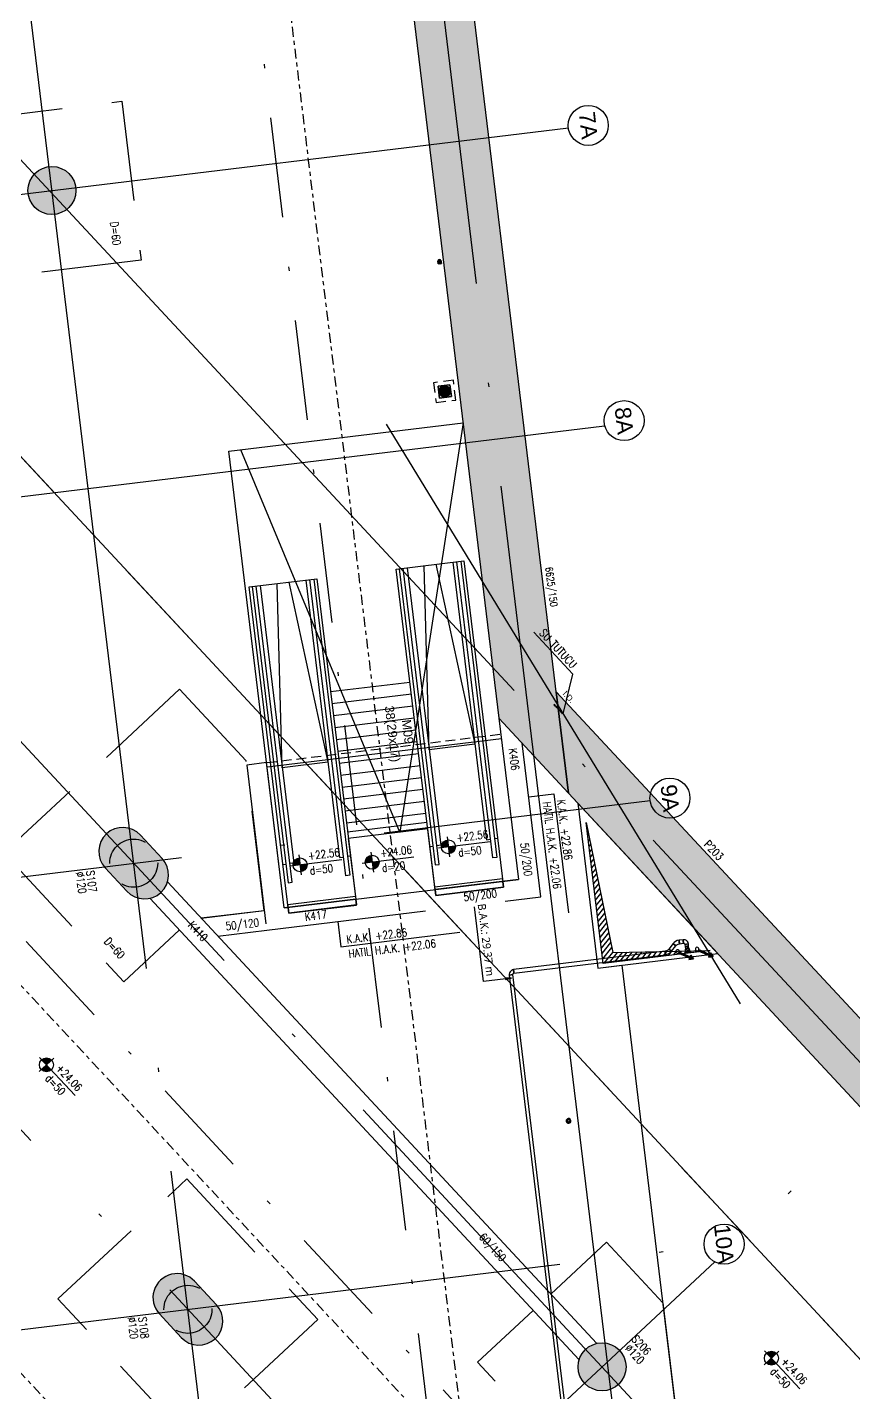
# Model space of a CAD drawing. Header units: millimetres. Extents: x 400392 to 401374, y 4543900 to 4544115.
# Drawn here: x 400471.59 to 400492.24, y 4544019.14 to 4544053.25 of the extents above; entities that cross this region are included whole.
import ezdxf
from ezdxf.enums import TextEntityAlignment as Align

# ---------------------------------------------------------------- set-up
doc = ezdxf.new("R2010")
doc.units = ezdxf.units.MM
for name, pattern in [('ACAD_ISO05W100', [33, 24, -3, 0, -3, 0, -3]), ('AKS', [3, 2.5, -0.25, 0, -0.25]), ('CENTER', [2, 1.25, -0.25, 0.25, -0.25]), ('CIZGI', [0.4, 0.25, -0.15]), ('CONTINU', [0]), ('DASHDOT2', [0.5, 0.25, -0.125, 0, -0.125]), ('HIDDEN', [0.375, 0.25, -0.125]), ('Hidden_2_', [6, 4, -2])]:
    doc.linetypes.add(name, pattern=pattern)
doc.layers.add('A-DETL', color=90, linetype='Continuous', lineweight=15)
doc.layers.add('A-DETL-GENF', color=92, linetype='Continuous', lineweight=9)
for name, color, linetype in [('aks prota', 2, 'AKS'), ('boşluk prota', 2, 'Continuous'), ('boşluk taraması prota', 252, 'Continuous'), ('caks prota', 4, 'Continuous'), ('iderzi_PROTA', 3, 'Continuous'), ('kiriş boyutu prota', 6, 'Continuous'), ('kiriş prota', 6, 'Continuous'), ('kolon prota', 1, 'Continuous'), ('kolon tarama prota', 252, 'Continuous'), ('lkolon prota', 4, 'Continuous'), ('lperde prota', 4, 'Continuous'), ('merdiven prota', 2, 'Continuous'), ('not prota', 2, 'Continuous'), ('not yazısı prota', 6, 'Continuous'), ('not çizgisi prota', 4, 'Continuous'), ('perde prota', 1, 'Continuous'), ('PRT-AL-TUNEL_EKSENI', 14, 'DASHDOT2'), ('PRT-MI-a_fit_drainage', 10, 'Continuous'), ('prt-s-taxis', 7, 'Continuous'), ('skesit prota', 7, 'Continuous'), ('st-s_level (kot)', 6, 'Continuous'), ('st-s_levelmark (kot işareti)', 4, 'Continuous'), ('st_s_su tutucu', 2, 'Continuous'), ('st_s_ölçü', 4, 'Continuous'), ('taks prota', 7, 'Continuous'), ('temel prota', 6, 'Continuous'), ('tkolon prota', 6, 'Continuous'), ('tnot prota', 4, 'Continuous'), ('tperde prota', 6, 'Continuous')]:
    doc.layers.add(name, color=color, linetype=linetype)
doc.styles.add('OLCU', font='romanstw.shx')
doc.styles.add('PRT-MI-a_Arial', font='Arial.ttf', dxfattribs={"height": 30})
doc.styles.add('Segoe UI Light_1', font='', dxfattribs={"height": 200})
doc.styles.add('TAKS', font='Arial Unicode.ttf')
doc.styles.add('text25_PROTA', font='Arial.ttf', dxfattribs={"height": 25})
doc.styles.add('TKIRIS', font='romanstw.shx')
doc.styles.add('tkolon', font='romanstw.shx')
doc.styles.add('TNOT', font='romanstw.shx', dxfattribs={"width": 0.8, "height": 250})
doc.styles.add('TSIMPLEX', font='romanstw.shx')
doc.styles.get('Segoe UI Light_1').set_extended_font_data('Segoe UI Light')
doc.dimstyles.new('1-50', dxfattribs={"dimtxt": 10, "dimasz": 4, "dimexe": 4, "dimexo": 8, "dimgap": 4, "dimtad": 1, "dimdec": 1, "dimrnd": 0.05, "dimzin": 9, "dimdsep": 46, "dimtxsty": 'OLCU', "dimblk1": 'OBLIQUE', "dimblk2": 'OBLIQUE', "dimsah": 1, "dimcen": 2, "dimdle": 4, "dimclrd": 4, "dimclre": 4, "dimclrt": 3, "dimadec": 1, "dimazin": 0, "dimtfac": 1, "dimtdec": 1, "dimtix": 1, "dimtmove": 2, "dimatfit": 3, "dimldrblk": 'OBLIQUE', "dimfxl": 1, "dimtvp": 1, "dimtolj": 1, "dimtzin": 1, "dimarcsym": 0})

# ---------------------------------------------------------------- blocks, each defined once
blk = doc.blocks.new('+24.06 mekanik')
at = {"layer": 'kolon tarama prota'}
for points in [[(72024, 182940), (72024, 182822), (71986, 182844), (71836, 182585), (71810, 182600), (71960, 182859), (71922, 182881)], [(72024, 182447), (72024, 182329), (71986, 182351), (71836, 182092), (71810, 182107), (71960, 182366), (71922, 182388)], [(71949, 177871), (71929, 177721), (71968, 177721)]]:
    blk.add_hatch(color=253, dxfattribs=at).paths.add_polyline_path(points, flags=0)
at = {"layer": 'kolon tarama prota', "color": 253}
for p, q in [((71960, 182859), (71810, 182600)), ((71960, 182859), (71810, 182600)), ((72024, 182940), (71922, 182881)), ((71922, 182881), (72024, 182940)), ((71922, 182881), (71960, 182859)), ((71960, 182859), (71922, 182881)), ((72024, 182822), (72024, 182940)), ((72024, 182822), (72024, 182940)), ((71810, 182600), (71836, 182585)), ((71810, 182600), (71836, 182585)), ((71836, 182585), (71986, 182844)), ((71986, 182844), (71836, 182585)), ((71986, 182844), (72024, 182822)), ((71986, 182844), (72024, 182822)), ((71517, 182243), (71517, 182144)), ((71517, 182243), (71562, 182243)), ((71562, 182243), (71517, 182243)), ((71517, 182243), (71606, 182243)), ((71606, 182243), (71517, 182243)), ((71562, 182243), (71606, 182243)), ((71606, 182243), (71562, 182243)), ((71606, 182144), (71606, 182243)), ((71692, 182363), (71638, 182363)), ((71638, 182363), (71638, 182319)), ((71638, 182319), (71638, 182363)), ((71638, 182363), (71638, 182275)), ((71638, 182275), (71638, 182363)), ((71638, 182319), (71638, 182275)), ((71638, 182275), (71638, 182319)), ((71638, 182275), (71692, 182275)), ((71755, 182363), (71692, 182363)), ((71692, 182363), (71692, 182319)), ((71692, 182319), (71692, 182363)), ((71692, 182319), (71692, 182319)), ((71692, 182319), (71692, 182319)), ((71692, 182319), (71692, 182275)), ((71692, 182275), (71692, 182319)), ((71692, 182275), (71755, 182275)), ((71960, 182366), (71810, 182107)), ((71960, 182366), (71810, 182107)), ((71836, 182092), (71986, 182351)), ((71986, 182351), (71836, 182092)), ((72024, 182447), (71922, 182388)), ((71922, 182388), (72024, 182447)), ((71922, 182388), (71960, 182366)), ((71960, 182366), (71922, 182388)), ((71986, 182351), (72024, 182329)), ((71986, 182351), (72024, 182329)), ((72024, 182329), (72024, 182447)), ((72024, 182329), (72024, 182447)), ((71517, 182144), (71562, 182144)), ((71562, 182144), (71517, 182144)), ((71517, 182144), (71606, 182144)), ((71606, 182144), (71517, 182144)), ((71562, 182144), (71606, 182144)), ((71606, 182144), (71562, 182144)), ((71584, 181983), (71647, 182046)), ((71647, 182046), (71584, 181983)), ((71615, 182014), (71584, 181983)), ((71584, 181983), (71615, 182014)), ((71584, 181983), (71706, 181860)), ((71647, 182046), (71615, 182014)), ((71615, 182014), (71647, 182046)), ((71769, 181923), (71647, 182046)), ((71769, 181923), (71706, 181860)), ((71706, 181860), (71769, 181923)), ((71738, 181892), (71706, 181860)), ((71706, 181860), (71738, 181892)), ((71769, 181923), (71738, 181892)), ((71738, 181892), (71769, 181923)), ((71810, 182107), (71836, 182092)), ((71810, 182107), (71836, 182092)), ((71747, 181762), (71747, 177947)), ((71747, 181762), (71792, 181762)), ((71792, 181762), (71747, 181762)), ((71836, 181762), (71747, 181762)), ((71747, 181762), (71836, 181762)), ((71792, 181762), (71836, 181762)), ((71836, 181762), (71792, 181762)), ((71836, 177947), (71836, 181762)), ((53936, 178284), (53936, 178204)), ((54016, 178284), (53936, 178284)), ((53936, 178284), (54016, 178284)), ((53936, 178204), (53936, 178284)), ((53936, 178284), (53936, 178284)), ((53936, 178204), (54016, 178204)), ((54016, 178204), (53936, 178204)), ((53936, 178204), (53936, 178204)), ((53951, 178279), (53937, 178279)), ((53937, 178210), (53951, 178210)), ((53944, 178249), (53939, 178249)), ((53939, 178249), (53944, 178249)), ((53939, 178249), (53939, 178249)), ((53939, 178239), (53944, 178239)), ((53944, 178239), (53939, 178239)), ((53939, 178239), (53939, 178239)), ((53944, 178249), (53944, 178249)), ((53944, 178239), (53944, 178239)), ((53956, 178249), (53951, 178249)), ((53951, 178249), (53956, 178249)), ((53951, 178249), (53951, 178249)), ((53951, 178239), (53956, 178239)), ((53956, 178239), (53951, 178239)), ((53951, 178239), (53951, 178239)), ((53956, 178249), (53956, 178249)), ((53956, 178239), (53956, 178239)), ((53970, 178249), (53963, 178249)), ((53963, 178249), (53970, 178249)), ((53963, 178249), (53963, 178249)), ((53963, 178239), (53970, 178239)), ((53970, 178239), (53963, 178239)), ((53963, 178239), (53963, 178239)), ((53970, 178249), (53970, 178249)), ((53970, 178239), (53970, 178239)), ((53971, 178281), (53971, 178276)), ((53971, 178276), (53971, 178281)), ((53971, 178281), (53971, 178281)), ((53971, 178276), (53971, 178276)), ((53971, 178269), (53971, 178264)), ((53971, 178264), (53971, 178269)), ((53971, 178269), (53971, 178269)), ((53971, 178264), (53971, 178264)), ((53971, 178257), (53971, 178250)), ((53971, 178250), (53971, 178257)), ((53971, 178257), (53971, 178257)), ((53971, 178250), (53971, 178250)), ((53971, 178238), (53971, 178232)), ((53971, 178232), (53971, 178238)), ((53971, 178238), (53971, 178238)), ((53971, 178232), (53971, 178232)), ((53971, 178225), (53971, 178219)), ((53971, 178219), (53971, 178225)), ((53971, 178225), (53971, 178225)), ((53971, 178219), (53971, 178219)), ((53971, 178213), (53971, 178207)), ((53971, 178207), (53971, 178213)), ((53971, 178213), (53971, 178213)), ((53971, 178207), (53971, 178207)), ((53981, 178276), (53981, 178281)), ((53981, 178281), (53981, 178276)), ((53981, 178281), (53981, 178281)), ((53981, 178276), (53981, 178276)), ((53981, 178264), (53981, 178269)), ((53981, 178269), (53981, 178264)), ((53981, 178269), (53981, 178269)), ((53981, 178264), (53981, 178264)), ((53981, 178250), (53981, 178257)), ((53981, 178257), (53981, 178250)), ((53981, 178257), (53981, 178257)), ((53981, 178250), (53981, 178250)), ((53981, 178232), (53981, 178238)), ((53981, 178238), (53981, 178232)), ((53981, 178238), (53981, 178238)), ((53981, 178232), (53981, 178232)), ((53981, 178219), (53981, 178225)), ((53981, 178225), (53981, 178219)), ((53981, 178225), (53981, 178225)), ((53981, 178219), (53981, 178219)), ((53981, 178207), (53981, 178213)), ((53981, 178213), (53981, 178207)), ((53981, 178213), (53981, 178213)), ((53981, 178207), (53981, 178207)), ((53988, 178249), (53982, 178249)), ((53982, 178249), (53988, 178249)), ((53982, 178249), (53982, 178249)), ((53982, 178239), (53988, 178239)), ((53988, 178239), (53982, 178239)), ((53982, 178239), (53982, 178239)), ((53988, 178249), (53988, 178249)), ((53988, 178239), (53988, 178239)), ((54001, 178249), (53995, 178249)), ((53995, 178249), (54001, 178249)), ((53995, 178249), (53995, 178249)), ((53995, 178239), (54001, 178239)), ((54001, 178239), (53995, 178239)), ((53995, 178239), (53995, 178239)), ((54001, 178249), (54001, 178249)), ((54001, 178239), (54001, 178239)), ((54013, 178249), (54007, 178249)), ((54007, 178249), (54013, 178249)), ((54007, 178249), (54007, 178249)), ((54007, 178239), (54013, 178239)), ((54013, 178239), (54007, 178239)), ((54007, 178239), (54007, 178239)), ((54013, 178249), (54013, 178249)), ((54013, 178239), (54013, 178239)), ((54016, 178204), (54016, 178284)), ((54016, 178284), (54016, 178204)), ((54016, 178284), (54016, 178284)), ((54016, 178204), (54016, 178204)), ((57048, 178133), (57048, 177833)), ((57348, 178133), (57048, 178133)), ((57048, 178133), (57348, 178133)), ((57048, 177833), (57048, 178133)), ((57048, 178133), (57048, 178133)), ((57193, 178123), (57193, 178103)), ((57193, 178103), (57193, 178123)), ((57193, 178123), (57193, 178123)), ((57193, 178103), (57193, 178103)), ((57193, 178078), (57193, 178058)), ((57193, 178058), (57193, 178078)), ((57193, 178078), (57193, 178078)), ((57203, 178103), (57203, 178123)), ((57203, 178123), (57203, 178103)), ((57203, 178123), (57203, 178123)), ((57203, 178103), (57203, 178103)), ((57203, 178058), (57203, 178078)), ((57203, 178078), (57203, 178058)), ((57203, 178078), (57203, 178078)), ((57348, 177833), (57348, 178133)), ((57348, 178133), (57348, 177833)), ((57348, 178133), (57348, 178133)), ((57048, 177833), (57348, 177833)), ((57348, 177833), (57048, 177833)), ((57048, 177833), (57048, 177833)), ((57078, 177988), (57058, 177988)), ((57058, 177988), (57078, 177988)), ((57058, 177988), (57058, 177988)), ((57058, 177978), (57078, 177978)), ((57078, 177978), (57058, 177978)), ((57058, 177978), (57058, 177978)), ((57078, 177988), (57078, 177988)), ((57078, 177978), (57078, 177978)), ((57123, 177988), (57103, 177988)), ((57103, 177988), (57123, 177988)), ((57103, 177988), (57103, 177988)), ((57103, 177978), (57123, 177978)), ((57123, 177978), (57103, 177978)), ((57103, 177978), (57103, 177978)), ((57123, 177988), (57123, 177988)), ((57123, 177978), (57123, 177978)), ((57168, 177988), (57148, 177988)), ((57148, 177988), (57168, 177988)), ((57148, 177988), (57148, 177988)), ((57148, 177978), (57168, 177978)), ((57168, 177978), (57148, 177978)), ((57148, 177978), (57148, 177978)), ((57168, 177988), (57168, 177988)), ((57168, 177978), (57168, 177978)), ((57193, 178058), (57193, 178058)), ((57193, 178033), (57193, 178013)), ((57193, 178013), (57193, 178033)), ((57193, 178033), (57193, 178033)), ((57193, 178013), (57193, 178013)), ((57193, 177953), (57193, 177933)), ((57193, 177933), (57193, 177953)), ((57193, 177953), (57193, 177953)), ((57193, 177933), (57193, 177933)), ((57193, 177908), (57193, 177888)), ((57193, 177888), (57193, 177908)), ((57193, 177908), (57193, 177908)), ((57193, 177888), (57193, 177888)), ((57193, 177863), (57193, 177843)), ((57193, 177843), (57193, 177863)), ((57193, 177863), (57193, 177863)), ((57193, 177843), (57193, 177843)), ((57203, 178058), (57203, 178058)), ((57203, 178013), (57203, 178033)), ((57203, 178033), (57203, 178013)), ((57203, 178033), (57203, 178033)), ((57203, 178013), (57203, 178013)), ((57203, 177933), (57203, 177953)), ((57203, 177953), (57203, 177933)), ((57203, 177953), (57203, 177953)), ((57203, 177933), (57203, 177933)), ((57203, 177888), (57203, 177908)), ((57203, 177908), (57203, 177888)), ((57203, 177908), (57203, 177908)), ((57203, 177888), (57203, 177888)), ((57203, 177843), (57203, 177863)), ((57203, 177863), (57203, 177843)), ((57203, 177863), (57203, 177863)), ((57203, 177843), (57203, 177843)), ((57248, 177988), (57228, 177988)), ((57228, 177988), (57248, 177988)), ((57228, 177988), (57228, 177988)), ((57228, 177978), (57248, 177978)), ((57248, 177978), (57228, 177978)), ((57228, 177978), (57228, 177978)), ((57248, 177988), (57248, 177988)), ((57248, 177978), (57248, 177978)), ((57293, 177988), (57273, 177988)), ((57273, 177988), (57293, 177988)), ((57273, 177988), (57273, 177988)), ((57273, 177978), (57293, 177978)), ((57293, 177978), (57273, 177978)), ((57273, 177978), (57273, 177978)), ((57293, 177988), (57293, 177988)), ((57293, 177978), (57293, 177978)), ((57338, 177988), (57318, 177988)), ((57318, 177988), (57338, 177988)), ((57318, 177988), (57318, 177988)), ((57318, 177978), (57338, 177978)), ((57338, 177978), (57318, 177978)), ((57318, 177978), (57318, 177978)), ((57338, 177988), (57338, 177988)), ((57338, 177978), (57338, 177978)), ((57348, 177833), (57348, 177833)), ((71747, 177947), (71792, 177947)), ((71792, 177947), (71747, 177947)), ((71747, 177947), (71836, 177947)), ((71836, 177947), (71747, 177947)), ((71792, 177947), (71836, 177947)), ((71836, 177947), (71792, 177947)), ((87211, 177915), (71868, 177915)), ((71868, 177915), (71868, 177871)), ((71868, 177871), (71868, 177915)), ((71868, 177826), (71868, 177915)), ((71868, 177915), (71868, 177826)), ((71868, 177871), (71868, 177826)), ((71868, 177826), (71868, 177871)), ((71868, 177826), (87211, 177826)), ((71949, 177871), (71929, 177721)), ((71968, 177721), (71949, 177871)), ((71949, 177871), (71949, 177169)), ((71929, 177721), (71968, 177721)), ((71949, 177169), (70076, 177169))]:
    blk.add_line(p, q, dxfattribs=at)
at = {"layer": 'kolon tarama prota', "color": 253, "flags": 128}
for points in [[(71638, 182363), (71604, 182359), (71573, 182345), (71548, 182323), (71529, 182295), (71519, 182263), (71517, 182243)], [(71606, 182243), (71611, 182260), (71623, 182271), (71638, 182275)], [(71517, 182144), (71522, 182098), (71536, 182053), (71559, 182013), (71584, 181983)], [(71647, 182046), (71625, 182074), (71611, 182108), (71606, 182144), (71606, 182144)], [(71706, 181860), (71729, 181831), (71742, 181798), (71747, 181762), (71747, 181762)], [(71836, 181762), (71831, 181808), (71817, 181852), (71795, 181893), (71769, 181923)], [(53946, 178244), (53950, 178260), (53963, 178271), (53976, 178274)], [(53976, 178214), (53960, 178219), (53949, 178231), (53946, 178244)], [(53951, 178274), (53967, 178274), (53975, 178274), (53976, 178274)], [(53976, 178214), (53971, 178214), (53957, 178214), (53951, 178214)], [(53976, 178274), (53992, 178270), (54003, 178257), (54006, 178244)], [(54006, 178244), (54001, 178228), (53989, 178217), (53976, 178214)], [(71747, 177947), (71752, 177913), (71766, 177883), (71788, 177857), (71816, 177838), (71848, 177828), (71868, 177826)], [(71868, 177915), (71851, 177920), (71840, 177933), (71836, 177947)]]:
    blk.add_lwpolyline(points, dxfattribs=at)
at = {"layer": 'kolon tarama prota', "color": 253}
for centre, radius, start, end in [((71791, 182566), 44.5, 0, 180), ((71791, 182566), 44.4, 180, 0), ((71791, 182319), 57.2, 0, 180), ((71791, 182319), 57.1, 0, 180), ((71791, 182319), 57.1, 0, 180), ((71791, 182319), 57.2, 36, 216), ((71791, 182319), 57.1, 180, 0), ((71791, 182319), 57.1, 180, 0), ((71791, 182319), 57.2, 180, 0), ((71791, 182319), 57.1, 216, 36), ((71791, 182319), 44.4, 0, 180), ((71791, 182319), 44.4, 36, 216), ((71791, 182319), 44.5, 180, 0), ((71791, 182319), 44.5, 216, 36), ((71791, 182297), 22.2, 90, 270), ((71791, 182341), 22.2, 270, 90), ((71791, 182072), 44.4, 0, 180), ((71791, 182072), 44.5, 180, 0), ((75666, 178858), 59, 0, 180), ((75666, 178858), 59, 180, 0), ((75666, 178858), 50, 36, 216), ((75666, 178858), 50, 36, 216), ((75666, 178858), 40, 36, 216), ((75666, 178858), 40, 36, 216), ((75666, 178858), 50, 216, 36), ((75666, 178858), 50, 216, 36), ((75666, 178858), 40, 216, 36), ((75666, 178858), 40, 216, 36), ((75666, 178829), 29.5, 90, 270), ((75666, 178888), 29.5, 270, 90), ((53976, 178244), 40, 0, 180), ((53976, 178244), 40, 0, 180), ((53976, 178244), 40, 180, 0), ((53976, 178244), 40, 180, 0), ((53976, 178244), 37.3, 97.6967, 172.3033), ((53976, 178244), 37.3, 97.6967, 172.3033), ((53976, 178244), 37.3, 187.6967, 262.3033), ((53976, 178244), 37.3, 187.6967, 262.3033), ((53976, 178244), 34.3, 0, 180), ((53976, 178244), 34.3, 0, 180), ((53976, 178244), 34.3, 180, 0), ((53976, 178244), 34.3, 180, 0), ((53976, 178244), 33, 0, 180), ((53976, 178244), 33, 180, 0), ((53976, 178244), 32, 98.9893, 171.0107), ((53976, 178244), 32, 98.9893, 171.0107), ((53976, 178244), 32, 188.9893, 261.0107), ((53976, 178244), 32, 188.9893, 261.0107), ((53976, 178244), 30, 0, 180), ((53976, 178244), 30, 0, 180), ((53976, 178244), 30.2, 0, 180), ((53976, 178244), 30, 180, 0), ((53976, 178244), 30, 180, 0), ((53976, 178244), 30.2, 180, 0), ((53976, 178244), 25.3, 101.3831, 168.6169), ((53976, 178244), 25.3, 101.3831, 168.6169), ((53976, 178244), 25, 0, 180), ((53976, 178244), 25, 0, 180), ((53976, 178244), 25, 180, 0), ((53976, 178244), 25, 180, 0), ((53976, 178244), 25.3, 191.3831, 258.6169), ((53976, 178244), 25.3, 191.3831, 258.6169), ((53976, 178244), 20, 104.4775, 165.5225), ((53976, 178244), 20, 104.4775, 165.5225), ((53976, 178244), 20, 194.4775, 255.5225), ((53976, 178244), 20, 194.4775, 255.5225), ((53976, 178228), 16.5, 90, 270), ((53976, 178244), 13.3, 112.0243, 157.9757), ((53976, 178244), 13.3, 112.0243, 157.9757), ((53976, 178244), 13.3, 202.0243, 247.9757), ((53976, 178244), 13.3, 202.0243, 247.9757), ((53976, 178244), 8, 128.6822, 141.3178), ((53976, 178244), 8, 128.6822, 141.3178), ((53976, 178244), 8, 218.6822, 231.3178), ((53976, 178244), 8, 218.6822, 231.3178), ((53976, 178261), 16.5, 270, 90), ((53976, 178244), 37.3, 7.6967, 82.3033), ((53976, 178244), 37.3, 7.6967, 82.3033), ((53976, 178244), 32, 8.9893, 81.0107), ((53976, 178244), 32, 8.9893, 81.0107), ((53976, 178244), 25.3, 11.3831, 78.6169), ((53976, 178244), 25.3, 11.3831, 78.6169), ((53976, 178244), 20, 14.4775, 75.5225), ((53976, 178244), 20, 14.4775, 75.5225), ((53976, 178244), 13.3, 22.0243, 67.9757), ((53976, 178244), 13.3, 22.0243, 67.9757), ((53976, 178244), 8, 38.6822, 51.3178), ((53976, 178244), 8, 38.6822, 51.3178), ((53976, 178244), 32, 278.9893, 351.0107), ((53976, 178244), 37.3, 277.6967, 352.3033), ((53976, 178244), 13.3, 292.0243, 337.9757), ((53976, 178244), 8, 308.6822, 321.3178), ((53976, 178244), 25.3, 281.3831, 348.6169), ((53976, 178244), 20, 284.4775, 345.5225), ((53976, 178244), 37.3, 277.6967, 352.3033), ((53976, 178244), 32, 278.9893, 351.0107), ((53976, 178244), 8, 308.6822, 321.3178), ((53976, 178244), 13.3, 292.0243, 337.9757), ((53976, 178244), 20, 284.4775, 345.5225), ((53976, 178244), 25.3, 281.3831, 348.6169), ((57198, 177983), 140, 92.0467, 177.9533), ((57198, 177983), 140, 92.0467, 177.9533), ((57198, 177983), 120, 92.388, 177.612), ((57198, 177983), 120, 92.388, 177.612), ((57198, 177983), 100, 360, 180), ((57198, 177983), 100, 360, 180), ((57198, 177983), 95, 93.017, 176.983), ((57198, 177983), 95, 93.017, 176.983), ((57198, 177983), 140, 2.0467, 87.9533), ((57198, 177983), 140, 2.0467, 87.9533), ((57198, 177983), 120, 2.388, 87.612), ((57198, 177983), 120, 2.388, 87.612), ((57198, 177983), 95, 3.017, 86.983), ((57198, 177983), 95, 3.017, 86.983), ((57198, 177983), 140, 182.0467, 267.9533), ((57198, 177983), 140, 182.0467, 267.9533), ((57198, 177983), 120, 182.388, 267.612), ((57198, 177983), 120, 182.388, 267.612), ((57198, 177983), 100, 180, 360), ((57198, 177983), 100, 180, 360), ((57198, 177983), 95, 183.017, 266.983), ((57198, 177983), 95, 183.017, 266.983), ((57198, 177983), 90, 360, 180), ((57198, 177983), 90, 360, 180), ((57198, 177983), 90, 180, 360), ((57198, 177983), 90, 180, 360), ((57198, 177983), 75, 93.8226, 176.1774), ((57198, 177983), 75, 93.8226, 176.1774), ((57198, 177983), 75, 183.8226, 266.1774), ((57198, 177983), 75, 183.8226, 266.1774), ((57198, 177983), 59, 0, 180), ((57198, 177983), 59, 180, 0), ((57198, 177983), 50, 95.7392, 174.2608), ((57198, 177983), 50, 95.7392, 174.2608), ((57198, 177983), 50, 360, 180), ((57198, 177983), 50, 360, 180), ((57198, 177983), 50, 180, 360), ((57198, 177983), 50, 180, 360), ((57198, 177983), 50, 185.7392, 264.2608), ((57198, 177983), 50, 185.7392, 264.2608), ((57198, 177983), 30, 99.5941, 170.4059), ((57198, 177983), 30, 99.5941, 170.4059), ((57198, 177983), 30, 189.5941, 260.4059), ((57198, 177983), 30, 189.5941, 260.4059), ((57198, 177954), 29.5, 90, 270), ((57198, 178013), 29.5, 270, 90), ((57198, 177983), 75, 3.8226, 86.1774), ((57198, 177983), 75, 3.8226, 86.1774), ((57198, 177983), 50, 5.7392, 84.2608), ((57198, 177983), 50, 5.7392, 84.2608), ((57198, 177983), 30, 9.5941, 80.4059), ((57198, 177983), 30, 9.5941, 80.4059), ((57198, 177983), 120, 272.388, 357.612), ((57198, 177983), 140, 272.0467, 357.9533), ((57198, 177983), 50, 275.7392, 354.2608), ((57198, 177983), 30, 279.5941, 350.4059), ((57198, 177983), 95, 273.017, 356.983), ((57198, 177983), 75, 273.8226, 356.1774), ((57198, 177983), 140, 272.0467, 357.9533), ((57198, 177983), 120, 272.388, 357.612), ((57198, 177983), 30, 279.5941, 350.4059), ((57198, 177983), 50, 275.7392, 354.2608), ((57198, 177983), 75, 273.8226, 356.1774), ((57198, 177983), 95, 273.017, 356.983)]:
    blk.add_arc(centre, radius, start, end, dxfattribs=at)
for centre, major_axis, start_param, end_param in [((53937, 178244), (0, 34.3), 4.712389, 7.853982), ((53937, 178244), (0, 34.3), 1.570796, 4.712389), ((53951, 178244), (0, 34.3), 4.712389, 7.853982), ((53951, 178244), (0, 34.3), 1.570796, 4.712389), ((53951, 178244), (0, 30.2), 4.712389, 7.853982), ((53951, 178244), (0, 30.2), 1.570796, 4.712389)]:
    blk.add_ellipse(centre, major_axis=major_axis, ratio=0.677064, start_param=start_param, end_param=end_param, dxfattribs=at)
at = {"layer": 'kolon tarama prota', "color": 253, "style": 'Segoe UI Light_1'}
blk.add_text('B.A.K.: 29.37 m', height=200, dxfattribs=at).set_placement((70015, 177255))
blk = doc.blocks.new('_Oblique')
at = {"layer": 'st_s_ölçü', "lineweight": -2}
blk.add_line((-0.5, -0.5), (0.5, 0.5), dxfattribs=at)
blk = doc.blocks.new('PLAN_KOT')
at = {"layer": 'st-s_levelmark (kot işareti)'}
h = blk.add_hatch(color=256, dxfattribs=at)
h.paths.add_polyline_path([(0, 17.5, 0.414214), (-17.5, 0), (0, 0)])
h.paths.add_polyline_path([(17.5, 0), (0, 0), (0, -17.5, 0.414214)])
for p, q in [((105, 0), (-25, 0)), ((0, 25), (0, -25))]:
    blk.add_line(p, q, dxfattribs=at)
blk.add_circle((0, 0), 17.5, dxfattribs=at)
at = {"layer": 'st-s_level (kot)', "color": 6, "style": 'OLCU', "width": 0.8}
for tag, p in [('KOT', (22.7, 9.8)), ('DÖŞEME_KALINLIĞI', (22.7, -27.6))]:
    blk.add_attdef(tag, p, '', height=20, dxfattribs=at)
blk = doc.blocks.new('Stair_Anotation')
at = {"color": 0, "style": 'PRT-MI-a_Arial'}
blk.add_attdef('M.ADI', text='', height=0.2, dxfattribs=at).set_placement((0, 0), align=Align.BOTTOM_CENTER)
blk.add_attdef('BAS.SAYI-(EN-RIHT)', text='', height=0.2, dxfattribs=at).set_placement((0, -0.08), align=Align.TOP_CENTER)
blk = doc.blocks.new('yürüyen mer 2')
at = {"color": 253}
blk.add_lwpolyline([(52651, 3429.1), (52651, 3599.1)], dxfattribs=at)
at = {"layer": 'st_s_ölçü', "color": 252, "ltscale": 0.1}
blk.add_line((53451.2, 3599.1), (53451.2, 3429.1), dxfattribs=at)
for points in [[(52651, 3599.1), (53472.2, 3599.1), (53472.2, 3429.1), (52651, 3429.1)], [(52651, 3591.6), (53396.5, 3591.6), (53396.5, 3581.8), (52651, 3581.8)], [(53349.5, 3599.1), (53349.5, 3591.6)], [(52651, 3571.6), (53349.5, 3571.6), (53349.5, 3581.8)], [(52651, 3529.1), (53109.3, 3571.6), (53109.3, 3456.6), (52651, 3499.1)], [(52651, 3456.6), (53349.5, 3456.6), (53349.5, 3446.3)], [(52651, 3436.6), (53396.5, 3436.6), (53396.5, 3446.3), (52651, 3446.3)], [(53349.5, 3429.1), (53349.5, 3436.6)]]:
    blk.add_lwpolyline(points, dxfattribs=at)
blk = doc.blocks.new('D')
at = {"layer": 'st_s_su tutucu', "linetype": 'CONTINU', "ltscale": 0.2}
for p, q in [((-39987.8, 52508.2), (-39992.6, 52508.2)), ((-39992.6, 52508.2), (-39992.6, 52507.4)), ((-39992.6, 52507.4), (-39990.6, 52506.1)), ((-39990.6, 52478.7), (-39991.9, 52478.7)), ((-39991.9, 52478.7), (-39991.9, 52477.7)), ((-39991.9, 52477.7), (-39990.6, 52477.7)), ((-39990.6, 52498.5), (-39991.5, 52498.5)), ((-39991.5, 52498.5), (-39991.5, 52497.9)), ((-39991.5, 52497.9), (-39990.6, 52497.9)), ((-39990.6, 52488.5), (-39991.5, 52488.5)), ((-39991.5, 52488.5), (-39991.5, 52487.9)), ((-39991.5, 52487.9), (-39990.6, 52487.9)), ((-39991.5, 52467.9), (-39991.5, 52468.5)), ((-39991.5, 52468.5), (-39990.6, 52468.5)), ((-39990.6, 52467.9), (-39991.5, 52467.9)), ((-39990.6, 52506.1), (-39990.6, 52498.5)), ((-39990.6, 52497.9), (-39990.6, 52488.5)), ((-39990.6, 52487.9), (-39990.6, 52478.7)), ((-39990.6, 52468.5), (-39990.6, 52477.7)), ((-39990.6, 52458.5), (-39990.6, 52467.9)), ((-39989.8, 52506.1), (-39987.8, 52507.4)), ((-39989.8, 52498.5), (-39989.8, 52506.1)), ((-39988.9, 52498.5), (-39989.8, 52498.5)), ((-39989.8, 52488.5), (-39989.8, 52497.9)), ((-39989.8, 52497.9), (-39988.9, 52497.9)), ((-39988.9, 52488.5), (-39989.8, 52488.5)), ((-39989.8, 52478.7), (-39989.8, 52487.9)), ((-39989.8, 52487.9), (-39988.9, 52487.9)), ((-39988.5, 52478.7), (-39989.8, 52478.7)), ((-39989.8, 52477.7), (-39988.5, 52477.7)), ((-39989.8, 52477.7), (-39989.8, 52468.5)), ((-39989.8, 52468.5), (-39988.9, 52468.5)), ((-39988.9, 52467.9), (-39989.8, 52467.9)), ((-39989.8, 52467.9), (-39989.8, 52458.5)), ((-39988.9, 52497.9), (-39988.9, 52498.5)), ((-39988.9, 52487.9), (-39988.9, 52488.5)), ((-39988.9, 52468.5), (-39988.9, 52467.9)), ((-39988.5, 52477.7), (-39988.5, 52478.7)), ((-39987.8, 52507.4), (-39987.8, 52508.2)), ((-39992.6, 52449), (-39990.6, 52450.3)), ((-39992.6, 52448.2), (-39992.6, 52449)), ((-39987.8, 52448.2), (-39992.6, 52448.2)), ((-39991.5, 52457.9), (-39991.5, 52458.5)), ((-39991.5, 52458.5), (-39990.6, 52458.5)), ((-39990.6, 52457.9), (-39991.5, 52457.9)), ((-39990.6, 52450.3), (-39990.6, 52457.9)), ((-39989.8, 52458.5), (-39988.9, 52458.5)), ((-39988.9, 52457.9), (-39989.8, 52457.9)), ((-39989.8, 52457.9), (-39989.8, 52450.3)), ((-39989.8, 52450.3), (-39987.8, 52449)), ((-39988.9, 52458.5), (-39988.9, 52457.9)), ((-39987.8, 52449), (-39987.8, 52448.2))]:
    blk.add_line(p, q, dxfattribs=at)
blk = doc.blocks.new('YER SUZGECI_20x20')
at = {"color": 2}
blk.add_lwpolyline([(-20, 0), (0, 0), (0, 20), (-20, 20)], close=True, dxfattribs=at)
for points in [[(0, 20), (-20, 0)], [(-20, 20), (0, 0)]]:
    blk.add_lwpolyline(points, dxfattribs=at)
blk.add_circle((-10, 10), 7, dxfattribs=at)

msp = doc.modelspace()

# ---------------------------------------------------------------- hatches: boundary and pattern name
at = {"layer": 'boşluk taraması prota', "ltscale": 2}
h = msp.add_hatch(dxfattribs=at)
h.set_pattern_fill('ANSI31', color=256, scale=0.03, angle=6.924, style=0)
h.set_pattern_definition([(51.923994, (399838.46477, 4543536.92467), (-0.074980167, 0.058741273), [])])
h.paths.add_polyline_path([(400485.559, 4544033.387), (400486.222, 4544030.136), (400488.656, 4544030.192), (400485.986, 4544029.868)])
at = {"layer": 'kolon tarama prota'}
h = msp.add_hatch(color=256, dxfattribs=at)
h.dxf.hatch_style = 1
h.paths.add_polyline_path([(400477.132, 4544099.89), (400459.561, 4544097.756), (400459.512, 4544098.154), (400458.718, 4544098.057), (400458.766, 4544097.66), (400453.108, 4544096.973), (400453.06, 4544097.37), (400452.266, 4544097.274), (400452.314, 4544096.876), (400434.743, 4544094.743), (400434.924, 4544093.254), (400475.823, 4544098.22), (400483.38, 4544035.99), (400485.118, 4544034.122), (400484.811, 4544036.655)])
h = msp.add_hatch(color=256, dxfattribs=at)
h.dxf.hatch_style = 1
edge = h.paths.add_edge_path()
edge.add_arc((400472.209, 4544049.177), 0.6, -47.076, 312.924)
h = msp.add_hatch(color=256, dxfattribs=at)
h.dxf.hatch_style = 1
h.paths.add_polyline_path([(400518.655, 4544000.264), (400500.21, 4544020.098), (400500.503, 4544020.37), (400499.822, 4544021.102), (400499.529, 4544020.83), (400494.625, 4544026.102), (400494.918, 4544026.374), (400494.237, 4544027.107), (400493.944, 4544026.834), (400484.811, 4544036.655), (400485.118, 4544034.122), (400516.74, 4544000.122), (400498.507, 4543983.164), (400490.437, 4543991.84), (400489.119, 4543990.614), (400489.8, 4543989.882), (400490.02, 4543990.086), (400498.225, 4543981.264), (400500.454, 4543983.337), (400500.727, 4543983.044), (400501.459, 4543983.725), (400501.188, 4543984.016), (400505.472, 4543988), (400505.743, 4543987.709), (400506.475, 4543988.39), (400506.203, 4543988.683)])
h = msp.add_hatch(color=256, dxfattribs=at)
h.dxf.hatch_style = 1
edge = h.paths.add_edge_path()
edge.add_arc((400473.979, 4544032.664), 0.6, 42.924, 222.924)
edge.add_line((400473.54, 4544032.255), (400474.084, 4544031.669))
edge.add_arc((400474.524, 4544032.078), 0.6, 222.924, 402.924)
edge.add_line((400474.963, 4544032.486), (400474.418, 4544033.072))
h = msp.add_hatch(color=256, dxfattribs=at)
h.dxf.hatch_style = 1
edge = h.paths.add_edge_path()
edge.add_arc((400475.334, 4544021.516), 0.6, 42.924, 222.924)
edge.add_line((400474.894, 4544021.107), (400475.439, 4544020.521))
edge.add_arc((400475.879, 4544020.93), 0.6, 222.924, 402.924)
edge.add_line((400476.318, 4544021.338), (400475.773, 4544021.924))
h = msp.add_hatch(color=256, dxfattribs=at)
h.dxf.hatch_style = 1
edge = h.paths.add_edge_path()
edge.add_arc((400485.955, 4544019.786), 0.6, -47.076, 312.924)

# ---------------------------------------------------------------- linework, layer by layer
at = {"layer": 'A-DETL', "color": 1, "lineweight": 5}
msp.add_lwpolyline([(400410.498, 4544108.041), (400518.406, 4543992.016)], dxfattribs=at)
at = {"layer": 'aks prota', "ltscale": 10}
for p, q in [((400524.76, 4543992.599), (400411.764, 4544114.095)), ((400517.511, 4543985.857), (400404.515, 4544107.353)), ((400490.074, 4543987.091), (400475.978, 4544103.171)), ((400512.678, 4543981.362), (400399.682, 4544102.858)), ((400478.198, 4543999.861), (400465.802, 4544101.936)), ((400438.755, 4544045.114), (400485.114, 4544050.744)), ((400439.659, 4544037.669), (400486.019, 4544043.299)), ((400450.63, 4544029.502), (400487.155, 4544033.938)), ((400470.47, 4544005.385), (400496.003, 4544029.131)), ((400460.084, 4544019.338), (400488.509, 4544022.79))]:
    msp.add_line(p, q, dxfattribs=at)
at = {"layer": 'boşluk prota', "ltscale": 0.05}
msp.add_lwpolyline([(400485.559, 4544033.387), (400486.222, 4544030.136), (400488.656, 4544030.192), (400485.986, 4544029.868)], close=True, dxfattribs=at)
at = {"layer": 'caks prota', "ltscale": 0.05}
for centre in [(400485.611, 4544050.804), (400486.507, 4544043.427), (400487.652, 4544033.997), (400489.005, 4544022.853)]:
    msp.add_circle(centre, 0.5, dxfattribs=at)
at = {"layer": 'iderzi_PROTA', "linetype": 'ACAD_ISO05W100', "lineweight": 30, "ltscale": 2}
msp.add_lwpolyline([(400484.811, 4544036.655), (400485.118, 4544034.122), (400485.35, 4544033.872), (400485.851, 4544029.751), (400486.446, 4544029.823), (400490.996, 4543992.358), (400489.12, 4543990.614)], dxfattribs=at)
at = {"layer": 'kiriş prota', "linetype": 'HIDDEN'}
msp.add_line((400477.572, 4544034.882), (400483.419, 4544035.592), dxfattribs=at)
at = {"layer": 'kiriş prota'}
for p, q in [((400477.585, 4544034.776), (400483.442, 4544035.487)), ((400475.935, 4544031), (400477.516, 4544031.192)), ((400476.356, 4544030.548), (400477.576, 4544030.696))]:
    msp.add_line(p, q, dxfattribs=at)
for points in [[(400483.38, 4544035.99), (400483.869, 4544031.964), (400481.785, 4544031.711), (400481.6, 4544033.231), (400479.615, 4544032.99), (400479.799, 4544031.469), (400478.012, 4544031.254), (400476.627, 4544042.664), (400482.484, 4544043.373)], [(400485.35, 4544033.872), (400485.851, 4544029.751), (400488.845, 4544030.115), (400485.35, 4544033.872)], [(400475.097, 4544031.902), (400485.821, 4544020.371)], [(400474.658, 4544031.493), (400485.382, 4544019.963)]]:
    msp.add_lwpolyline(points, dxfattribs=at)
at = {"layer": 'kolon prota', "color": 1}
for points in [[(400474.418, 4544033.072, 1), (400473.54, 4544032.255), (400474.084, 4544031.669, 1), (400474.963, 4544032.486)], [(400475.773, 4544021.924, 1), (400474.894, 4544021.107), (400475.439, 4544020.521, 1), (400476.318, 4544021.338)]]:
    msp.add_lwpolyline(points, format="xyb", close=True, dxfattribs=at)
for centre in [(400472.209, 4544049.177), (400485.955, 4544019.786)]:
    msp.add_circle(centre, 0.6, dxfattribs=at)
at = {"layer": 'kolon prota', "color": 5, "linetype": 'HIDDEN', "ltscale": 5}
for centre in [(400474.251, 4544032.371), (400475.606, 4544021.223)]:
    msp.add_circle(centre, 0.6, dxfattribs=at)
at = {"layer": 'merdiven prota', "linetype": 'HIDDEN', "ltscale": 10}
for p, q in [((400479.17, 4544036.656), (400481.155, 4544036.897)), ((400479.206, 4544036.358), (400481.191, 4544036.599)), ((400479.242, 4544036.06), (400481.227, 4544036.301)), ((400479.278, 4544035.762), (400481.263, 4544036.003)), ((400479.314, 4544035.464), (400481.3, 4544035.706)), ((400479.35, 4544035.167), (400481.336, 4544035.408)), ((400479.387, 4544034.869), (400481.372, 4544035.11)), ((400479.423, 4544034.571), (400481.408, 4544034.812)), ((400479.459, 4544034.273), (400481.444, 4544034.514)), ((400479.495, 4544033.975), (400481.48, 4544034.216)), ((400479.531, 4544033.678), (400481.517, 4544033.919)), ((400479.567, 4544033.38), (400481.553, 4544033.621)), ((400479.595, 4544033.151), (400481.58, 4544033.393))]:
    msp.add_line(p, q, dxfattribs=at)
at = {"layer": 'merdiven prota', "color": 4}
msp.add_lwpolyline([(400482.484, 4544043.373), (400480.905, 4544033.147), (400476.925, 4544042.7)], dxfattribs=at)
at = {"layer": 'merdiven prota', "linetype": 'HIDDEN', "ltscale": 10}
for points in [[(400481.785, 4544031.711), (400481.802, 4544031.567), (400483.49, 4544031.772), (400483.472, 4544031.916)], [(400478.105, 4544031.319), (400478.129, 4544031.12), (400479.817, 4544031.325), (400479.799, 4544031.47)]]:
    msp.add_lwpolyline(points, dxfattribs=at)
at = {"layer": 'not prota', "ltscale": 0.1}
for points in [[(400484.122, 4544034.03), (400484.751, 4544034.107), (400485.113, 4544031.128)], [(400479.349, 4544030.911), (400479.425, 4544030.283), (400482.403, 4544030.644)]]:
    msp.add_lwpolyline(points, dxfattribs=at)
at = {"layer": 'perde prota'}
msp.add_lwpolyline([(400452.314, 4544096.876), (400434.743, 4544094.743), (400434.924, 4544093.254), (400475.823, 4544098.22), (400483.38, 4544035.99), (400485.118, 4544034.122), (400477.132, 4544099.89), (400459.561, 4544097.756), (400459.512, 4544098.154), (400458.718, 4544098.057), (400458.766, 4544097.66), (400453.108, 4544096.973), (400453.06, 4544097.37), (400452.266, 4544097.274)], close=True, dxfattribs=at)
msp.add_lwpolyline([(400518.655, 4544000.264), (400506.203, 4543988.683), (400506.475, 4543988.39), (400505.743, 4543987.709), (400505.472, 4543988), (400501.188, 4543984.016), (400501.459, 4543983.725), (400500.727, 4543983.044), (400500.454, 4543983.337), (400498.225, 4543981.264), (400490.02, 4543990.086), (400489.8, 4543989.882), (400489.119, 4543990.614), (400490.437, 4543991.84), (400498.507, 4543983.164), (400516.74, 4544000.122), (400485.118, 4544034.122), (400484.811, 4544036.655), (400493.944, 4544026.834)], dxfattribs=at)
at = {"layer": 'PRT-AL-TUNEL_EKSENI', "ltscale": 10}
for p, q in [((400408.067, 4544110.656), (400521.062, 4543989.16)), ((400402.099, 4544105.105), (400515.094, 4543983.61)), ((400484.744, 4543992.822), (400471.411, 4544102.617))]:
    msp.add_line(p, q, dxfattribs=at)
at = {"layer": 'PRT-MI-a_fit_drainage', "color": 2, "linetype": 'CIZGI'}
msp.add_lwpolyline([(400482.242, 4544044.437), (400481.746, 4544044.376), (400481.806, 4544043.88), (400482.302, 4544043.94)], close=True, dxfattribs=at)
at = {"layer": 'skesit prota', "linetype": 'CENTER', "ltscale": 0.2}
for points in [[(400398.294, 4544107.959), (400511.876, 4543985.832)], [(400471.977, 4544104.59), (400486.286, 4543986.758)], [(400438.41, 4544055.136), (400492.188, 4543997.313)]]:
    msp.add_lwpolyline(points, dxfattribs=at)
at = {"layer": 'temel prota', "linetype": 'HIDDEN', "ltscale": 10}
for points in [[(400473.956, 4544051.406), (400474.438, 4544047.435), (400470.468, 4544046.953), (400469.985, 4544050.924), (400473.956, 4544051.406)], [(400475.935, 4544031.001), (400477.516, 4544031.192), (400477.062, 4544034.928), (400475.399, 4544036.716), (400471.006, 4544032.63), (400474.002, 4544029.408), (400475.394, 4544030.702)], [(400484.674, 4544021.604), (400486.065, 4544022.898), (400487.474, 4544021.384), (400487.819, 4544018.52), (400485.84, 4544016.68), (400482.843, 4544019.902), (400484.235, 4544021.196)]]:
    msp.add_lwpolyline(points, dxfattribs=at)
at = {"layer": 'temel prota', "color": 5}
for points in [[(400483.38, 4544035.99), (400483.38, 4544035.99), (400483.869, 4544031.964)], [(400478.012, 4544031.253), (400478.012, 4544031.253), (400483.869, 4544031.964)]]:
    msp.add_lwpolyline(points, dxfattribs=at)
at = {"layer": 'temel prota', "color": 5, "linetype": 'Hidden_2_'}
msp.add_lwpolyline([(400478.012, 4544031.253), (400477.572, 4544034.882), (400477.075, 4544034.822), (400477.576, 4544030.696), (400484.426, 4544031.528), (400483.96, 4544035.367)], dxfattribs=at)
at = {"layer": 'temel prota', "linetype": 'HIDDEN', "ltscale": 10}
msp.add_lwpolyline([(400475.58, 4544024.481), (400478.849, 4544020.966), (400475.627, 4544017.97), (400472.358, 4544021.484)], close=True, dxfattribs=at)

# ---------------------------------------------------------------- block references
at = {"layer": 'A-DETL-GENF', "xscale": 0.001, "yscale": 0.001, "zscale": 0.001, "rotation": 276.9239939588385}
msp.add_blockref('+24.06 mekanik', (400298.444, 4544079.483), dxfattribs=at)
at = {"layer": 'PRT-MI-a_fit_drainage', "color": 2, "xscale": 0.01, "yscale": 0.01, "zscale": 0.01, "rotation": 186.9239939589713}
msp.add_blockref('YER SUZGECI_20x20', (400481.913, 4544044.245), dxfattribs=at)
at = {"layer": 'prt-s-taxis'}
ref = msp.add_blockref('Stair_Anotation', (400480.922, 4544035.624), dxfattribs=dict(at, xscale=-1.125, yscale=1.125, zscale=1.125, rotation=276.9239939242059))
ref.add_attrib('M.ADI', 'M09', dxfattribs={"layer": '0', "color": 0, "height": 0.225, "rotation": 276.924, "style": 'PRT-MI-a_Arial'}).set_placement((400480.921, 4544035.633), align=Align.BOTTOM_CENTER)
ref.add_attrib('BAS.SAYI-(EN-RIHT)', '38(29x17)', dxfattribs={"layer": '0', "color": 0, "height": 0.225, "rotation": 276.924, "style": 'PRT-MI-a_Arial'}).set_placement((400480.833, 4544035.615), align=Align.TOP_CENTER)
at = {"layer": 'st-s_level (kot)', "linetype": 'CONTINU', "ltscale": 0.1, "xscale": 0.01, "yscale": 0.01, "zscale": 0.01}
for p, rotation, values in [((400482.117, 4544032.778), 6.923993958853108, {'KOT': '+22.56', 'DÖŞEME_KALINLIĞI': 'd=50'}), ((400480.211, 4544032.394), 6.923993958853108, {'KOT': '+24.06', 'DÖŞEME_KALINLIĞI': 'd=20'}), ((400478.408, 4544032.328), 6.923993958853108, {'KOT': '+22.56', 'DÖŞEME_KALINLIĞI': 'd=50'}), ((400472.07, 4544027.332), 312.9239939588403, {'KOT': '+24.06', 'DÖŞEME_KALINLIĞI': 'd=50'}), ((400490.187, 4544020.004), 312.9239939588403, {'KOT': '+24.06', 'DÖŞEME_KALINLIĞI': 'd=50'})]:
    msp.add_blockref('PLAN_KOT', p, dxfattribs=dict(at, rotation=rotation)).add_auto_attribs(values)
at = {"layer": 'st_s_ölçü', "linetype": 'CONTINU', "xscale": 0.01, "yscale": 0.01, "zscale": 0.01}
for p, rotation in [((400383.299, 4544558.255), 276.923993958841), ((400379.626, 4544557.809), 276.9239939588788)]:
    msp.add_blockref('yürüyen mer 2', p, dxfattribs=dict(at, rotation=rotation))
at = {"layer": 'st_s_ölçü', "xscale": 0.004999999999999998, "yscale": 0.004999999999999998, "zscale": 0.004999999999999998, "rotation": 222.9239939588403}
msp.add_blockref('D', (400159.747, 4544092.19), dxfattribs=at)

# ---------------------------------------------------------------- texts
at = {"layer": 'iderzi_PROTA', "linetype": 'ACAD_ISO05W100', "style": 'text25_PROTA'}
msp.add_text('İ.D.', height=0.15, rotation=312.924, dxfattribs=at).set_placement((400484.955, 4544036.591))
at = {"layer": 'kiriş boyutu prota', "ltscale": 0.05, "style": 'TKIRIS', "width": 0.8}
for s, rotation, p in [('50/200', 276.924, (400484.113, 4544032.048)), ('50/200', 6.924, (400483.326, 4544031.62)), ('50/120', 6.924, (400477.382, 4544030.893)), ('60/150', 312.506, (400483.505, 4544022.466))]:
    msp.add_text(s, height=0.2, rotation=rotation, dxfattribs=at).set_placement(p, align=Align.MIDDLE_RIGHT)
at = {"layer": 'kiriş prota', "ltscale": 0.05, "style": 'TKIRIS', "width": 0.8}
for s, rotation, p in [('K406', 276.924, (400483.723, 4544035.241)), ('K417', 6.924, (400478.528, 4544031.03)), ('K410', 312.506, (400475.67, 4544030.874))]:
    msp.add_text(s, height=0.2, rotation=rotation, dxfattribs=at).set_placement(p, align=Align.MIDDLE_LEFT)
at = {"layer": 'lkolon prota', "style": 'tkolon', "width": 0.8}
for rotation, p in [(276.924, (400472.806, 4544032.145)), (276.924, (400474.101, 4544021.015)), (312.924, (400486.513, 4544020.237))]:
    msp.add_text('%%C120', height=0.2, rotation=rotation, dxfattribs=at).set_placement(p)
at = {"layer": 'lperde prota', "style": 'tkolon', "width": 0.8}
msp.add_text('6625/150', height=0.18, rotation=277.3933, dxfattribs=at).set_placement((400484.627, 4544039.77), align=Align.MIDDLE_LEFT)
at = {"layer": 'not yazısı prota', "ltscale": 0.05, "style": 'TSIMPLEX', "width": 0.8}
msp.add_text('SU TUTUCU', height=0.2, rotation=312.924, dxfattribs=at).set_placement((400484.372, 4544038.109))
at = {"layer": 'st-s_level (kot)', "color": 6, "style": 'OLCU', "width": 0.8}
for p, rotation in [((400473.662, 4544048.388), 276.924), ((400473.497, 4544030.398), 312.924)]:
    msp.add_attdef('D=60', p, '', height=0.2, rotation=rotation, dxfattribs=at)
at = {"layer": 'taks prota', "style": 'TAKS'}
for s, p in [('7A', (400485.611, 4544050.804)), ('8A', (400486.507, 4544043.427)), ('9A', (400487.652, 4544033.997)), ('10A', (400489.005, 4544022.853))]:
    msp.add_text(s, height=0.4, rotation=276.4292, dxfattribs=at).set_placement(p, align=Align.MIDDLE_CENTER)
at = {"layer": 'tkolon prota', "style": 'tkolon', "width": 0.8}
for s, rotation, p in [('S107', 276.924, (400473.064, 4544032.177)), ('S108', 276.924, (400474.368, 4544021.024)), ('S206', 312.924, (400486.679, 4544020.462))]:
    msp.add_text(s, height=0.2, rotation=rotation, dxfattribs=at).set_placement(p)
at = {"layer": 'tnot prota', "style": 'TNOT', "width": 0.8}
for s, rotation, p in [('HATIL H.A.K. +22.06', 276.924, (400484.573, 4544033.909)), (' K.A.K. +22.86', 276.924, (400484.917, 4544034.071)), (' K.A.K. +22.86', 6.924, (400479.461, 4544030.449)), ('HATIL H.A.K. +22.06', 6.924, (400479.622, 4544030.105))]:
    msp.add_text(s, height=0.2, rotation=rotation, dxfattribs=at).set_placement(p, align=Align.MIDDLE_LEFT)
at = {"layer": 'tperde prota', "style": 'tkolon', "width": 0.8}
msp.add_text('P203', height=0.2, rotation=313.3933, dxfattribs=at).set_placement((400488.558, 4544032.893), align=Align.MIDDLE_LEFT)

# ---------------------------------------------------------------- leaders
at = {"layer": 'not çizgisi prota'}
msp.add_leader([(400484.987, 4544036.099), (400485.227, 4544037.092), (400484.248, 4544038.145)], dimstyle='1-50', override={"dimasz": 12, "dimgap": 4, "dimtad": 0}, dxfattribs=at)

doc.saveas('drawing.dxf')
